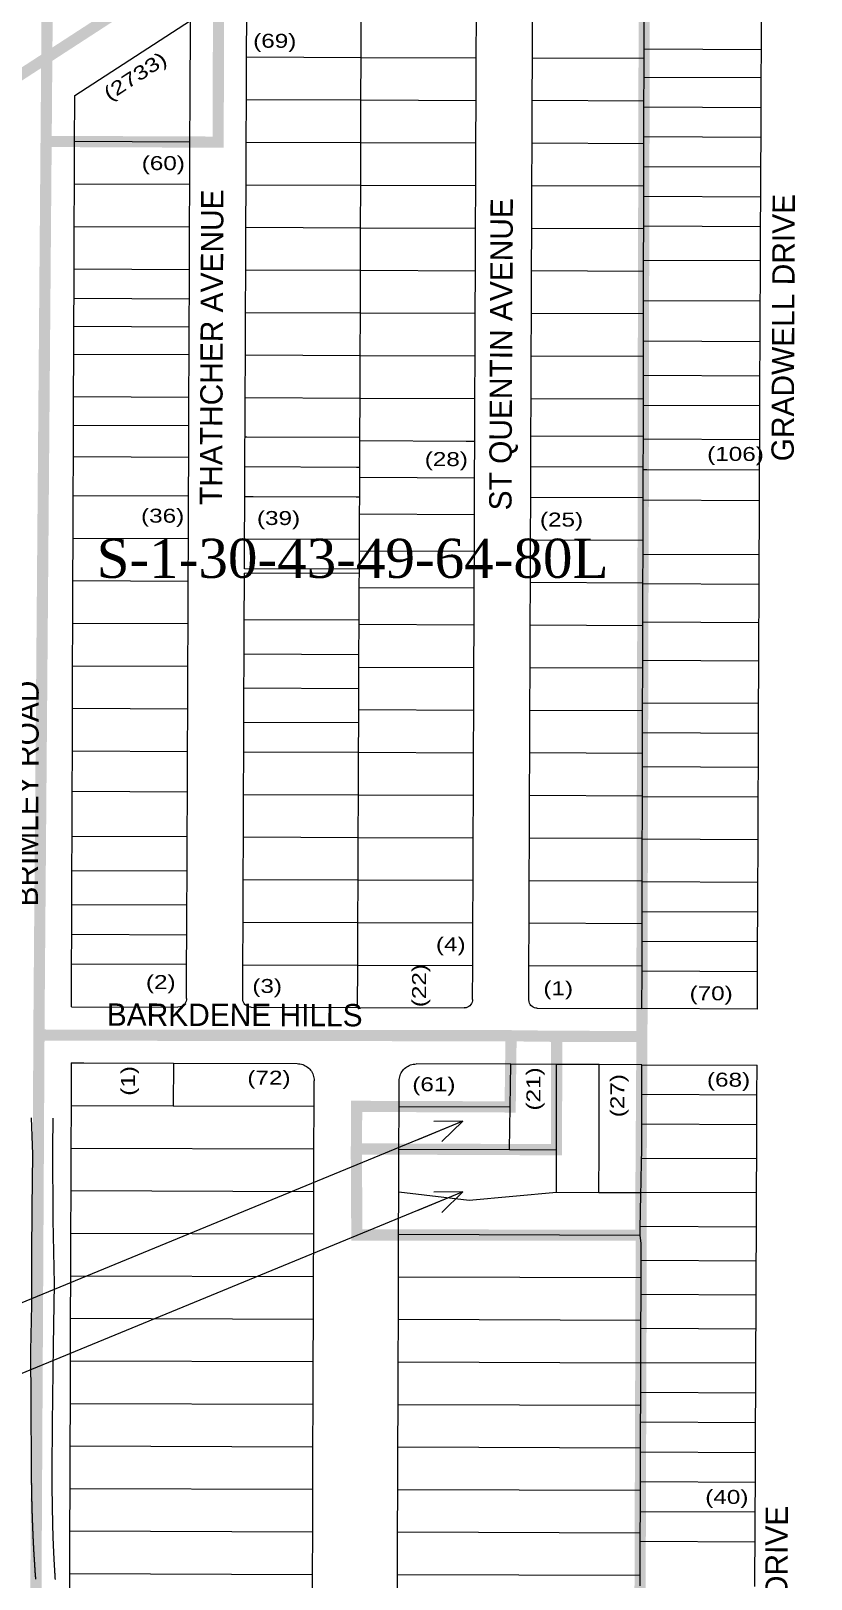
# Model space of a CAD drawing. Header units: millimetres. Extents: x 1745962 to 1749233, y 4525379 to 4529927.
# Drawn here: x 1746856 to 1747136, y 4526928 to 4527482 of the extents above; entities that cross this region are included whole.
import ezdxf
from ezdxf.enums import TextEntityAlignment as Align

# ---------------------------------------------------------------- set-up
doc = ezdxf.new("R2010")
doc.units = ezdxf.units.MM
doc.header["$LTSCALE"] = 10
doc.header["$MEASUREMENT"] = 0
for name, color, linetype in [('AROLL_ADDRESS', 44, 'Continuous'), ('AROLL_LOTS', 8, 'Continuous'), ('AROLL_ROADS', 7, 'Continuous'), ('ZONING_STANDARDS', 140, 'Continuous'), ('ZONING_ZONES', 140, 'Continuous')]:
    doc.layers.add(name, color=color, linetype=linetype)
doc.styles.add('DUTCH', font='dutcheb.ttf')
doc.styles.add('Univers Condensed', font='UNVR57W.TTF')
doc.styles.add('Univers Light Condensed', font='unvr47a.ttf')

# ---------------------------------------------------------------- blocks, each defined once
blk = doc.blocks.new('ARROW-1')
blk.add_line((0, 0), (1.75, 0))
blk.add_lwpolyline([(0.972, 0.389), (0, 0), (0.972, -0.389)])

msp = doc.modelspace()

# ---------------------------------------------------------------- linework, layer by layer
at = {"layer": 'AROLL_LOTS'}
for p, q in [((1746871.99, 4527459.39), (1746913.42, 4527486.27)), ((1746913.31, 4527457.98), (1746913.42, 4527486.27)), ((1746933.48, 4527473.18), (1746933.55, 4527488.41)), ((1746974.47, 4527473.04), (1746974.52, 4527488.28)), ((1747015.69, 4527472.9), (1747015.74, 4527488.15)), ((1747035.79, 4527472.9), (1747035.84, 4527488.14)), ((1747075.78, 4527475.91), (1747075.81, 4527485.97)), ((1747117.76, 4527475.74), (1747117.8, 4527485.79)), ((1747117.76, 4527475.74), (1747075.78, 4527475.91)), ((1747075.78, 4527472.74), (1747075.78, 4527475.91)), ((1747117.72, 4527465.69), (1747117.76, 4527475.74)), ((1746933.42, 4527457.93), (1746933.48, 4527473.18)), ((1746933.48, 4527473.18), (1746974.47, 4527473.04)), ((1746974.43, 4527457.79), (1746974.47, 4527473.04)), ((1746974.47, 4527473.04), (1747015.69, 4527472.9)), ((1747015.62, 4527457.65), (1747015.69, 4527472.9)), ((1747035.73, 4527457.66), (1747035.79, 4527472.9)), ((1747035.79, 4527472.9), (1747075.78, 4527472.74)), ((1747075.76, 4527465.86), (1747075.78, 4527472.74)), ((1747075.74, 4527457.51), (1747075.76, 4527465.86)), ((1747117.72, 4527465.69), (1747075.76, 4527465.86)), ((1747117.66, 4527455.02), (1747117.72, 4527465.69)), ((1746871.99, 4527458.14), (1746871.99, 4527459.39)), ((1746871.92, 4527442.9), (1746871.99, 4527458.14)), ((1746913.24, 4527442.73), (1746913.31, 4527457.98)), ((1746933.36, 4527442.69), (1746933.42, 4527457.93)), ((1746933.42, 4527457.93), (1746974.43, 4527457.79)), ((1746974.39, 4527442.55), (1746974.43, 4527457.79)), ((1746974.43, 4527457.79), (1747015.62, 4527457.65)), ((1747015.57, 4527442.4), (1747015.62, 4527457.65)), ((1747035.67, 4527442.41), (1747035.73, 4527457.66)), ((1747035.73, 4527457.66), (1747075.74, 4527457.51)), ((1747075.71, 4527444.54), (1747075.74, 4527455.2)), ((1747075.74, 4527455.2), (1747075.74, 4527457.51)), ((1747117.66, 4527455.02), (1747075.74, 4527455.2)), ((1747117.62, 4527444.37), (1747117.66, 4527455.02)), ((1746871.87, 4527427.66), (1746871.92, 4527442.9)), ((1746913.24, 4527442.73), (1746871.92, 4527442.9)), ((1746913.18, 4527427.49), (1746913.24, 4527442.73)), ((1746933.3, 4527427.46), (1746933.36, 4527442.69)), ((1746933.36, 4527442.69), (1746974.39, 4527442.55)), ((1746974.35, 4527427.31), (1746974.39, 4527442.55)), ((1746974.39, 4527442.55), (1747015.57, 4527442.4)), ((1747015.51, 4527427.17), (1747015.57, 4527442.4)), ((1747035.61, 4527427.17), (1747035.67, 4527442.41)), ((1747035.67, 4527442.41), (1747075.71, 4527442.26)), ((1747075.69, 4527433.88), (1747075.71, 4527442.26)), ((1747117.62, 4527444.37), (1747075.71, 4527444.54)), ((1747075.71, 4527442.26), (1747075.71, 4527444.54)), ((1747117.58, 4527433.7), (1747117.62, 4527444.37)), ((1747075.67, 4527427.02), (1747075.69, 4527433.88)), ((1747117.58, 4527433.7), (1747075.69, 4527433.88)), ((1747117.53, 4527423.04), (1747117.58, 4527433.7)), ((1746871.81, 4527412.42), (1746871.87, 4527427.66)), ((1746913.18, 4527427.49), (1746871.87, 4527427.66)), ((1746913.12, 4527412.26), (1746913.18, 4527427.49)), ((1746933.23, 4527412.22), (1746933.3, 4527427.46)), ((1746933.3, 4527427.46), (1746974.35, 4527427.31)), ((1746974.3, 4527412.07), (1746974.35, 4527427.31)), ((1746974.35, 4527427.31), (1747015.51, 4527427.17)), ((1747015.45, 4527411.92), (1747015.51, 4527427.17)), ((1747035.55, 4527411.94), (1747035.61, 4527427.17)), ((1747035.61, 4527427.17), (1747075.67, 4527427.02)), ((1747075.66, 4527423.22), (1747075.67, 4527427.02)), ((1747075.64, 4527412.56), (1747075.66, 4527423.22)), ((1747117.53, 4527423.04), (1747075.66, 4527423.22)), ((1747117.49, 4527412.38), (1747117.53, 4527423.04)), ((1746871.76, 4527397.18), (1746871.81, 4527412.42)), ((1746913.12, 4527412.26), (1746871.81, 4527412.42)), ((1746913.06, 4527397.02), (1746913.12, 4527412.26)), ((1746933.17, 4527396.97), (1746933.23, 4527412.22)), ((1746933.23, 4527412.22), (1746974.3, 4527412.07)), ((1746974.25, 4527396.82), (1746974.3, 4527412.07)), ((1746974.3, 4527412.07), (1747015.45, 4527411.92)), ((1747015.4, 4527396.67), (1747015.45, 4527411.92)), ((1747035.49, 4527396.69), (1747035.55, 4527411.94)), ((1747035.55, 4527411.94), (1747075.63, 4527411.78)), ((1747075.61, 4527401.9), (1747075.63, 4527411.78)), ((1747075.63, 4527411.78), (1747075.64, 4527412.56)), ((1747117.49, 4527412.38), (1747075.64, 4527412.56)), ((1747117.45, 4527401.72), (1747117.49, 4527412.38)), ((1747075.6, 4527396.54), (1747075.61, 4527400.38)), ((1747075.61, 4527400.38), (1747075.61, 4527401.9)), ((1747117.43, 4527400.2), (1747075.61, 4527400.38)), ((1747117.39, 4527391.06), (1747117.43, 4527400.2)), ((1747117.43, 4527400.2), (1747117.45, 4527401.72)), ((1746871.73, 4527386.83), (1746871.76, 4527397.18)), ((1746913.06, 4527397.02), (1746871.76, 4527397.18)), ((1746913.01, 4527386.66), (1746913.06, 4527397.02)), ((1746933.11, 4527381.74), (1746933.17, 4527396.97)), ((1746933.17, 4527396.97), (1746974.25, 4527396.82)), ((1746974.21, 4527381.58), (1746974.25, 4527396.82)), ((1746974.25, 4527396.82), (1747015.4, 4527396.67)), ((1747015.33, 4527381.42), (1747015.4, 4527396.67)), ((1747035.43, 4527381.45), (1747035.49, 4527396.69)), ((1747035.49, 4527396.69), (1747075.6, 4527396.54)), ((1747075.58, 4527391.23), (1747075.6, 4527396.54)), ((1746871.71, 4527381.94), (1746871.73, 4527386.83)), ((1746871.73, 4527386.83), (1746913.01, 4527386.66)), ((1746913, 4527381.78), (1746913.01, 4527386.66)), ((1747075.57, 4527385.91), (1747075.58, 4527391.23)), ((1747117.37, 4527385.73), (1747117.39, 4527391.06)), ((1746871.68, 4527376.77), (1746871.71, 4527381.94)), ((1746912.97, 4527376.6), (1746913, 4527381.78)), ((1746933.05, 4527366.5), (1746933.11, 4527381.74)), ((1746933.11, 4527381.74), (1746974.21, 4527381.58)), ((1746974.17, 4527366.34), (1746974.21, 4527381.58)), ((1746974.21, 4527381.58), (1747015.33, 4527381.42)), ((1747015.28, 4527366.17), (1747015.33, 4527381.42)), ((1747035.38, 4527366.21), (1747035.43, 4527381.45)), ((1747035.43, 4527381.45), (1747075.56, 4527381.3)), ((1747075.56, 4527381.3), (1747075.57, 4527385.91)), ((1747075.56, 4527380.57), (1747075.56, 4527381.3)), ((1747117.37, 4527385.73), (1747075.57, 4527385.91)), ((1747117.35, 4527380.4), (1747117.37, 4527385.73)), ((1746871.65, 4527366.71), (1746871.68, 4527376.77)), ((1746871.68, 4527376.77), (1746912.97, 4527376.6)), ((1746912.93, 4527366.54), (1746912.97, 4527376.6)), ((1747075.53, 4527371.44), (1747075.56, 4527380.57)), ((1747117.32, 4527371.26), (1747117.35, 4527380.4)), ((1747117.32, 4527371.26), (1747075.53, 4527371.44)), ((1747075.53, 4527369.92), (1747075.53, 4527371.44)), ((1747075.55, 4527366.05), (1747075.53, 4527369.92)), ((1747117.26, 4527359.08), (1747117.31, 4527369.74)), ((1747117.31, 4527369.74), (1747117.32, 4527371.26)), ((1746871.6, 4527351.47), (1746871.65, 4527366.71)), ((1746912.93, 4527366.54), (1746871.65, 4527366.71)), ((1746912.87, 4527351.3), (1746912.93, 4527366.54)), ((1746932.99, 4527351.26), (1746933.05, 4527366.5)), ((1746933.05, 4527366.5), (1746974.17, 4527366.34)), ((1746974.12, 4527351.1), (1746974.17, 4527366.34)), ((1746974.17, 4527366.34), (1747015.28, 4527366.17)), ((1747015.23, 4527350.93), (1747015.28, 4527366.17)), ((1747035.31, 4527350.97), (1747035.38, 4527366.21)), ((1747035.38, 4527366.21), (1747075.55, 4527366.05)), ((1747075.59, 4527359.24), (1747075.55, 4527366.05)), ((1747075.57, 4527350.81), (1747075.59, 4527359.24)), ((1747075.59, 4527359.24), (1747117.26, 4527359.08)), ((1747117.21, 4527348.4), (1747117.26, 4527359.08)), ((1746871.56, 4527341.41), (1746871.6, 4527351.47)), ((1746912.87, 4527351.3), (1746871.6, 4527351.47)), ((1746912.83, 4527341.24), (1746912.87, 4527351.3)), ((1746932.94, 4527339.07), (1746932.99, 4527351.26)), ((1746932.99, 4527351.26), (1746974.12, 4527351.1)), ((1746974.08, 4527337.07), (1746974.12, 4527351.1)), ((1746974.12, 4527351.1), (1747015.23, 4527350.93)), ((1747015.18, 4527338.73), (1747015.23, 4527350.93)), ((1747035.26, 4527337.56), (1747035.31, 4527350.97)), ((1747035.31, 4527350.97), (1747075.57, 4527350.81)), ((1747075.53, 4527337.4), (1747075.56, 4527348.57)), ((1747075.56, 4527348.57), (1747075.57, 4527350.81)), ((1747075.56, 4527348.57), (1747117.21, 4527348.4)), ((1747117.16, 4527336.17), (1747117.21, 4527348.4)), ((1746871.53, 4527336.23), (1746871.56, 4527341.41)), ((1746871.56, 4527341.41), (1746912.83, 4527341.24)), ((1746912.81, 4527336.06), (1746912.83, 4527341.24)), ((1746932.92, 4527336.02), (1746932.93, 4527337.24)), ((1746932.93, 4527337.24), (1746932.94, 4527339.07)), ((1746932.93, 4527337.24), (1746933.54, 4527337.24)), ((1746933.54, 4527337.24), (1746974.08, 4527337.07)), ((1746974.07, 4527335.84), (1746974.08, 4527337.07)), ((1747015.16, 4527335.68), (1747015.18, 4527338.73)), ((1747035.25, 4527335.73), (1747035.26, 4527337.56)), ((1747035.26, 4527337.56), (1747075.53, 4527337.4)), ((1747075.52, 4527335.57), (1747075.53, 4527336.33)), ((1747075.53, 4527336.33), (1747075.53, 4527337.4)), ((1747117.16, 4527336.17), (1747075.53, 4527336.33)), ((1746871.52, 4527330.14), (1746871.53, 4527336.23)), ((1746912.78, 4527329.97), (1746912.81, 4527336.06)), ((1746932.89, 4527326.57), (1746932.92, 4527336.02)), ((1746974.03, 4527326.4), (1746974.07, 4527335.84)), ((1746974.07, 4527335.84), (1747012.12, 4527335.7)), ((1747012.12, 4527335.7), (1747015.16, 4527335.68)), ((1747015.11, 4527322.47), (1747015.16, 4527335.68)), ((1747035.22, 4527326.59), (1747035.25, 4527335.73)), ((1747075.5, 4527326.42), (1747075.52, 4527335.57)), ((1747117.13, 4527325.35), (1747117.16, 4527335.41)), ((1747117.16, 4527335.41), (1747117.16, 4527336.17)), ((1746871.47, 4527316.11), (1746871.52, 4527330.14)), ((1746871.52, 4527330.14), (1746912.78, 4527329.97)), ((1746912.72, 4527315.95), (1746912.78, 4527329.97)), ((1746932.84, 4527315.9), (1746932.89, 4527326.57)), ((1746932.89, 4527326.57), (1746972.82, 4527326.4)), ((1746972.82, 4527326.4), (1746974.03, 4527326.4)), ((1746974.02, 4527322.65), (1746974.03, 4527326.4)), ((1747035.18, 4527315.6), (1747035.22, 4527326.59)), ((1747035.22, 4527326.59), (1747075.5, 4527326.42)), ((1747075.48, 4527315.46), (1747075.5, 4527325.51)), ((1747075.5, 4527325.51), (1747075.5, 4527326.42)), ((1747075.5, 4527325.51), (1747076.12, 4527325.51)), ((1747076.12, 4527325.51), (1747076.73, 4527325.51)), ((1747076.73, 4527325.51), (1747117.13, 4527325.35)), ((1747117.08, 4527315.29), (1747117.13, 4527325.35)), ((1746974, 4527315.73), (1746974.02, 4527322.65)), ((1747015.11, 4527322.47), (1746974.02, 4527322.65)), ((1747015.09, 4527315.57), (1747015.11, 4527322.47)), ((1746871.41, 4527300.87), (1746871.47, 4527316.11)), ((1746912.72, 4527315.95), (1746871.47, 4527316.11)), ((1746912.66, 4527300.71), (1746912.72, 4527315.95)), ((1746932.83, 4527312.85), (1746932.84, 4527315.9)), ((1746932.84, 4527315.9), (1746935.89, 4527315.89)), ((1746935.89, 4527315.89), (1746972.77, 4527315.74)), ((1746972.77, 4527315.74), (1746974, 4527315.73)), ((1746973.96, 4527309.47), (1746974, 4527315.73)), ((1747015.08, 4527312.52), (1747015.09, 4527315.57)), ((1747035.12, 4527300.37), (1747035.18, 4527315.6)), ((1747035.18, 4527315.6), (1747075.48, 4527315.46)), ((1747075.46, 4527305.88), (1747075.48, 4527314.61)), ((1747075.48, 4527314.61), (1747075.48, 4527315.46)), ((1747075.48, 4527314.61), (1747117.07, 4527314.46)), ((1747117.04, 4527305.72), (1747117.07, 4527314.46)), ((1747117.07, 4527314.46), (1747117.08, 4527315.29)), ((1746932.78, 4527300.63), (1746932.83, 4527312.85)), ((1746973.92, 4527300.48), (1746973.96, 4527309.47)), ((1747015.06, 4527309.32), (1746973.96, 4527309.47)), ((1747015.03, 4527300.32), (1747015.06, 4527309.32)), ((1747015.06, 4527309.32), (1747015.08, 4527312.52)), ((1747075.45, 4527300.21), (1747075.46, 4527305.88)), ((1747116.99, 4527295.05), (1747117.04, 4527305.72)), ((1746871.35, 4527285.64), (1746871.41, 4527300.87)), ((1746912.66, 4527300.71), (1746871.41, 4527300.87)), ((1746912.6, 4527285.47), (1746912.66, 4527300.71)), ((1746932.74, 4527289.97), (1746932.78, 4527300.63)), ((1746973.92, 4527300.48), (1746932.78, 4527300.63)), ((1746973.89, 4527296.32), (1746973.92, 4527300.48)), ((1747015.02, 4527296.16), (1747015.03, 4527300.32)), ((1747035.06, 4527285.13), (1747035.12, 4527300.37)), ((1747035.12, 4527300.37), (1747075.45, 4527300.21)), ((1747075.43, 4527295.21), (1747075.45, 4527300.21)), ((1746973.86, 4527289.82), (1746973.89, 4527296.32)), ((1747015.02, 4527296.16), (1746973.89, 4527296.32)), ((1747014.97, 4527285.08), (1747015.02, 4527296.16)), ((1747075.35, 4527284.97), (1747075.43, 4527295.21)), ((1747075.43, 4527295.21), (1747116.99, 4527295.05)), ((1747116.95, 4527284.38), (1747116.99, 4527295.05)), ((1746932.72, 4527285.4), (1746932.74, 4527288.44)), ((1746973.86, 4527289.82), (1746932.74, 4527289.97)), ((1746973.86, 4527288.29), (1746932.74, 4527288.44)), ((1746973.84, 4527285.24), (1746973.86, 4527288.29)), ((1746973.86, 4527288.29), (1746973.86, 4527289.82)), ((1746871.3, 4527270.4), (1746871.35, 4527285.64)), ((1746912.6, 4527285.47), (1746871.35, 4527285.64)), ((1746912.54, 4527270.23), (1746912.6, 4527285.47)), ((1746932.66, 4527271.68), (1746932.72, 4527285.4)), ((1746973.78, 4527271.53), (1746973.83, 4527283.16)), ((1746973.83, 4527283.16), (1746973.84, 4527285.24)), ((1747014.96, 4527283), (1746973.83, 4527283.16)), ((1747014.92, 4527269.84), (1747014.96, 4527283)), ((1747014.96, 4527283), (1747014.97, 4527285.08)), ((1747035, 4527269.88), (1747035.06, 4527285.13)), ((1747035.06, 4527285.13), (1747075.35, 4527284.97)), ((1747075.33, 4527273.89), (1747075.35, 4527284.56)), ((1747075.35, 4527284.56), (1747075.35, 4527284.97)), ((1747116.95, 4527284.38), (1747075.35, 4527284.56)), ((1747116.91, 4527273.72), (1747116.95, 4527284.38)), ((1746871.24, 4527255.16), (1746871.3, 4527270.4)), ((1746912.54, 4527270.23), (1746871.3, 4527270.4)), ((1746912.48, 4527254.99), (1746912.54, 4527270.23)), ((1746932.61, 4527259.51), (1746932.66, 4527270.16)), ((1746973.78, 4527271.53), (1746932.66, 4527271.68)), ((1746932.66, 4527270.16), (1746932.66, 4527271.68)), ((1746973.73, 4527259.34), (1746973.76, 4527270)), ((1746973.76, 4527270), (1746973.78, 4527271.53)), ((1747014.92, 4527269.84), (1746973.76, 4527270)), ((1747014.86, 4527254.62), (1747014.92, 4527269.84)), ((1747034.94, 4527254.64), (1747035, 4527269.88)), ((1747035, 4527269.88), (1747075.31, 4527269.73)), ((1747075.31, 4527270.85), (1747075.33, 4527273.89)), ((1747116.89, 4527270.67), (1747075.31, 4527270.85)), ((1747075.31, 4527269.73), (1747075.31, 4527270.85)), ((1747116.86, 4527263.06), (1747116.89, 4527270.67)), ((1747116.89, 4527270.67), (1747116.91, 4527273.72)), ((1747075.3, 4527263.23), (1747075.31, 4527269.73)), ((1746932.6, 4527254.95), (1746932.61, 4527259.51)), ((1746932.61, 4527259.51), (1746973.73, 4527259.34)), ((1746973.71, 4527254.78), (1746973.73, 4527259.34)), ((1747075.28, 4527257.13), (1747075.3, 4527263.23)), ((1747116.83, 4527256.96), (1747116.86, 4527263.06)), ((1746871.19, 4527239.92), (1746871.24, 4527255.16)), ((1746912.48, 4527254.99), (1746871.24, 4527255.16)), ((1746912.42, 4527239.76), (1746912.48, 4527254.99)), ((1746932.56, 4527247.32), (1746932.6, 4527254.95)), ((1746973.68, 4527247.16), (1746973.71, 4527254.78)), ((1746973.71, 4527254.78), (1747014.86, 4527254.62)), ((1747014.8, 4527239.39), (1747014.86, 4527254.62)), ((1747034.88, 4527239.41), (1747034.94, 4527254.64)), ((1747034.94, 4527254.64), (1747075.28, 4527254.48)), ((1747075.27, 4527252.57), (1747075.28, 4527254.48)), ((1747116.83, 4527256.96), (1747075.28, 4527257.13)), ((1747075.28, 4527254.48), (1747075.28, 4527257.13)), ((1747116.82, 4527252.39), (1747116.83, 4527256.96)), ((1747075.25, 4527241.89), (1747075.27, 4527252.57)), ((1747116.77, 4527241.73), (1747116.82, 4527252.39)), ((1746932.53, 4527239.7), (1746932.56, 4527247.32)), ((1746932.56, 4527247.32), (1746973.68, 4527247.16)), ((1746973.66, 4527239.55), (1746973.68, 4527247.16)), ((1746871.14, 4527224.68), (1746871.19, 4527239.92)), ((1746912.42, 4527239.76), (1746871.19, 4527239.92)), ((1746912.35, 4527224.51), (1746912.42, 4527239.76)), ((1746932.52, 4527235.13), (1746932.53, 4527239.7)), ((1746973.63, 4527234.98), (1746973.66, 4527239.55)), ((1746973.66, 4527239.55), (1747014.8, 4527239.39)), ((1747014.74, 4527224.15), (1747014.8, 4527239.39)), ((1747034.82, 4527224.16), (1747034.88, 4527239.41)), ((1747034.88, 4527239.41), (1747075.25, 4527239.25)), ((1747075.22, 4527231.23), (1747075.25, 4527239.25)), ((1747116.77, 4527241.73), (1747075.25, 4527241.89)), ((1747075.25, 4527239.25), (1747075.25, 4527241.89)), ((1747116.73, 4527231.06), (1747116.77, 4527241.73)), ((1746932.47, 4527224.46), (1746932.52, 4527235.13)), ((1746932.52, 4527235.13), (1746973.63, 4527234.98)), ((1746973.6, 4527224.31), (1746973.63, 4527234.98)), ((1747075.21, 4527224), (1747075.22, 4527231.23)), ((1747116.73, 4527231.06), (1747075.22, 4527231.23)), ((1747116.68, 4527220.39), (1747116.73, 4527231.06)), ((1746871.08, 4527210.36), (1746871.14, 4527224.68)), ((1746912.35, 4527224.51), (1746871.14, 4527224.68)), ((1746912.29, 4527210.19), (1746912.35, 4527224.51)), ((1746932.41, 4527209.22), (1746932.47, 4527224.46)), ((1746932.47, 4527224.46), (1746973.6, 4527224.31)), ((1746973.54, 4527209.07), (1746973.6, 4527224.31)), ((1746973.6, 4527224.31), (1747014.74, 4527224.15)), ((1747014.68, 4527208.92), (1747014.74, 4527224.15)), ((1747034.76, 4527208.92), (1747034.82, 4527224.16)), ((1747034.82, 4527224.16), (1747075.21, 4527224)), ((1747075.19, 4527219.04), (1747075.2, 4527220.57)), ((1747075.2, 4527220.57), (1747075.21, 4527224)), ((1747116.67, 4527218.87), (1747116.68, 4527220.39)), ((1747075.17, 4527209.9), (1747075.19, 4527219.04)), ((1747116.67, 4527218.87), (1747075.19, 4527219.04)), ((1747116.64, 4527209.73), (1747116.67, 4527218.87)), ((1746871.02, 4527194.2), (1746871.08, 4527209.44)), ((1746871.08, 4527210.36), (1746912.29, 4527210.19)), ((1746871.08, 4527209.44), (1746871.08, 4527210.36)), ((1746912.23, 4527194.04), (1746912.29, 4527209.27)), ((1746912.29, 4527209.27), (1746912.29, 4527210.19)), ((1746932.35, 4527193.99), (1746932.41, 4527209.22)), ((1746932.41, 4527209.22), (1746973.54, 4527209.07)), ((1746973.47, 4527193.83), (1746973.54, 4527209.07)), ((1746973.54, 4527209.07), (1747014.68, 4527208.92)), ((1747014.62, 4527193.7), (1747014.68, 4527208.92)), ((1747034.7, 4527193.68), (1747034.76, 4527208.92)), ((1747034.76, 4527208.92), (1747075.17, 4527208.76)), ((1747075.17, 4527208.76), (1747075.17, 4527209.9)), ((1747116.62, 4527208.2), (1747116.64, 4527209.73)), ((1747075.15, 4527199.24), (1747075.17, 4527208.38)), ((1747075.17, 4527208.38), (1747075.17, 4527208.76)), ((1747116.62, 4527208.2), (1747075.17, 4527208.38)), ((1747116.59, 4527199.06), (1747116.62, 4527208.2)), ((1747075.14, 4527193.52), (1747075.15, 4527199.24)), ((1747116.56, 4527192.96), (1747116.59, 4527199.06)), ((1746870.98, 4527182.02), (1746871.02, 4527194.2)), ((1746912.23, 4527194.04), (1746871.02, 4527194.2)), ((1746912.18, 4527181.84), (1746912.23, 4527194.04)), ((1746932.28, 4527178.74), (1746932.35, 4527193.99)), ((1746932.35, 4527193.99), (1746973.47, 4527193.83)), ((1746973.43, 4527178.6), (1746973.47, 4527193.83)), ((1746973.47, 4527193.83), (1747014.62, 4527193.7)), ((1747014.57, 4527178.46), (1747014.62, 4527193.7)), ((1747034.64, 4527178.43), (1747034.7, 4527193.68)), ((1747034.7, 4527193.68), (1747075.14, 4527193.52)), ((1747075.14, 4527193.14), (1747075.14, 4527193.52)), ((1747116.56, 4527192.96), (1747075.14, 4527193.14)), ((1747075.14, 4527188.57), (1747075.14, 4527193.14)), ((1747116.55, 4527188.39), (1747116.56, 4527192.96)), ((1747075.11, 4527178.28), (1747075.14, 4527188.57)), ((1747116.5, 4527177.73), (1747116.55, 4527188.39)), ((1746870.96, 4527178.96), (1746870.98, 4527182.02)), ((1746870.98, 4527182.02), (1746912.18, 4527181.84)), ((1746912.17, 4527178.8), (1746912.18, 4527181.84)), ((1746870.93, 4527169.82), (1746870.96, 4527178.96)), ((1746912.13, 4527169.66), (1746912.17, 4527178.8)), ((1746932.22, 4527163.5), (1746932.28, 4527178.74)), ((1746932.28, 4527178.74), (1746973.43, 4527178.6)), ((1746973.36, 4527163.37), (1746973.43, 4527178.6)), ((1746973.43, 4527178.6), (1747014.57, 4527178.46)), ((1747014.51, 4527163.23), (1747014.57, 4527178.46)), ((1747034.59, 4527163.19), (1747034.64, 4527178.43)), ((1747034.64, 4527178.43), (1747075.11, 4527178.28)), ((1747075.09, 4527167.24), (1747075.11, 4527177.91)), ((1747075.11, 4527177.91), (1747075.11, 4527178.28)), ((1747116.5, 4527177.73), (1747075.11, 4527177.91)), ((1747116.46, 4527167.07), (1747116.5, 4527177.73)), ((1746870.91, 4527163.72), (1746870.93, 4527169.82)), ((1746870.93, 4527169.82), (1746912.13, 4527169.66)), ((1746912.11, 4527163.56), (1746912.13, 4527169.66)), ((1747075.07, 4527163.03), (1747075.09, 4527167.24)), ((1747116.46, 4527167.07), (1747075.09, 4527167.24)), ((1747116.41, 4527156.4), (1747116.46, 4527167.07)), ((1746870.86, 4527148.48), (1746870.9, 4527159.15)), ((1746870.9, 4527159.15), (1746870.91, 4527163.72)), ((1746870.9, 4527159.15), (1746912.08, 4527158.99)), ((1746912.08, 4527158.99), (1746912.11, 4527163.56)), ((1746932.16, 4527148.27), (1746932.22, 4527163.5)), ((1746932.22, 4527163.5), (1746973.36, 4527163.37)), ((1746973.3, 4527148.13), (1746973.36, 4527163.37)), ((1746973.36, 4527163.37), (1747014.51, 4527163.23)), ((1747014.46, 4527148), (1747014.51, 4527163.23)), ((1747034.52, 4527147.95), (1747034.59, 4527163.19)), ((1747034.59, 4527163.19), (1747075.07, 4527163.03)), ((1747075.05, 4527156.58), (1747075.07, 4527163.03)), ((1746912.04, 4527148.32), (1746912.08, 4527158.99)), ((1747075.04, 4527147.8), (1747075.05, 4527156.58)), ((1747116.41, 4527156.4), (1747075.05, 4527156.58)), ((1747116.37, 4527145.74), (1747116.41, 4527156.4)), ((1746870.8, 4527133.22), (1746870.86, 4527148.48)), ((1746912.04, 4527148.32), (1746870.86, 4527148.48)), ((1746911.99, 4527136.13), (1746912.04, 4527148.32)), ((1746932.11, 4527136.07), (1746932.16, 4527148.27)), ((1746932.16, 4527148.27), (1746973.3, 4527148.13)), ((1746973.25, 4527132.9), (1746973.3, 4527148.13)), ((1746973.3, 4527148.13), (1747014.46, 4527148)), ((1747014.41, 4527135.82), (1747014.46, 4527148)), ((1747034.48, 4527135.76), (1747034.52, 4527147.95)), ((1747034.52, 4527147.95), (1747075.04, 4527147.8)), ((1747075.01, 4527132.58), (1747075.03, 4527145.91)), ((1747075.03, 4527145.91), (1747075.04, 4527147.8)), ((1747116.37, 4527145.74), (1747075.03, 4527145.91)), ((1747116.31, 4527132.37), (1747116.37, 4527145.74)), ((1746870.8, 4527133.22), (1746908.94, 4527133.09)), ((1746935.15, 4527133.01), (1746973.25, 4527132.9)), ((1746973.25, 4527132.9), (1747011.35, 4527132.78)), ((1747037.51, 4527132.69), (1747075.01, 4527132.58)), ((1747116.31, 4527132.37), (1747075.01, 4527132.58)), ((1746870.73, 4527113.1), (1746870.67, 4527097.86)), ((1746870.73, 4527113.1), (1746875.29, 4527113.09)), ((1746875.29, 4527113.09), (1746907.3, 4527112.98)), ((1746907.3, 4527112.98), (1746907.25, 4527097.74)), ((1746907.3, 4527112.98), (1746951.63, 4527112.85)), ((1747028.03, 4527112.61), (1746994.22, 4527112.72)), ((1747027.84, 4527097.35), (1747028.03, 4527112.61)), ((1747044.48, 4527112.56), (1747028.03, 4527112.61)), ((1747044.44, 4527097.3), (1747044.48, 4527112.56)), ((1747059.71, 4527112.51), (1747044.48, 4527112.56)), ((1747059.68, 4527097.25), (1747059.71, 4527112.51)), ((1747074.95, 4527112.47), (1747059.71, 4527112.51)), ((1747074.95, 4527112.47), (1747116.22, 4527112.25)), ((1747074.95, 4527101.81), (1747074.95, 4527112.47)), ((1747116.18, 4527101.59), (1747116.22, 4527112.25)), ((1746957.67, 4527097.59), (1746957.71, 4527106.73)), ((1746988.08, 4527097.5), (1746988.12, 4527106.64)), ((1747116.18, 4527101.59), (1747074.95, 4527101.81)), ((1747074.95, 4527097.19), (1747074.95, 4527101.81)), ((1747116.13, 4527090.92), (1747116.18, 4527101.59)), ((1746870.67, 4527097.86), (1746870.62, 4527082.62)), ((1746870.67, 4527097.86), (1746870.98, 4527097.86)), ((1746870.98, 4527097.86), (1746907.25, 4527097.74)), ((1746907.25, 4527097.74), (1746957.67, 4527097.59)), ((1746957.61, 4527082.36), (1746957.67, 4527097.59)), ((1746988.03, 4527082.26), (1746988.08, 4527097.5)), ((1746988.08, 4527097.5), (1747027.84, 4527097.35)), ((1747027.65, 4527082.1), (1747027.84, 4527097.35)), ((1747044.41, 4527082.03), (1747044.44, 4527097.3)), ((1747059.65, 4527081.97), (1747059.68, 4527097.25)), ((1747074.95, 4527091.14), (1747074.95, 4527097.19)), ((1747116.13, 4527090.92), (1747074.95, 4527091.14)), ((1747074.95, 4527081.91), (1747074.95, 4527091.14)), ((1747116.09, 4527080.26), (1747116.13, 4527090.92)), ((1746870.62, 4527082.62), (1746870.56, 4527067.4)), ((1746870.62, 4527082.62), (1746957.61, 4527082.36)), ((1746957.56, 4527067.12), (1746957.61, 4527082.36)), ((1746987.97, 4527067.02), (1746988.03, 4527082.26)), ((1746988.03, 4527082.26), (1747027.65, 4527082.1)), ((1747027.65, 4527082.1), (1747044.41, 4527082.03)), ((1747044.37, 4527066.8), (1747044.41, 4527082.03)), ((1747059.61, 4527066.74), (1747059.65, 4527081.97)), ((1747074.92, 4527080.47), (1747074.95, 4527081.91)), ((1747074.72, 4527069.81), (1747074.89, 4527078.95)), ((1747074.89, 4527078.95), (1747074.92, 4527080.47)), ((1747116.08, 4527078.73), (1747074.89, 4527078.95)), ((1747116.04, 4527069.59), (1747116.08, 4527078.73)), ((1747116.08, 4527078.73), (1747116.09, 4527080.26)), ((1746870.56, 4527067.4), (1746870.51, 4527052.17)), ((1746870.56, 4527067.4), (1746957.56, 4527067.12)), ((1746957.51, 4527051.89), (1746957.56, 4527067.12)), ((1746987.92, 4527051.79), (1746987.97, 4527067.02)), ((1746987.97, 4527067.02), (1747013.12, 4527063.95)), ((1747013.12, 4527063.95), (1747044.37, 4527066.8)), ((1747044.37, 4527066.8), (1747059.61, 4527066.74)), ((1747059.61, 4527066.74), (1747074.65, 4527066.77)), ((1747074.51, 4527059.15), (1747074.65, 4527066.77)), ((1747074.65, 4527066.77), (1747074.72, 4527069.81)), ((1747116.03, 4527066.55), (1747074.65, 4527066.77)), ((1747116, 4527058.92), (1747116.03, 4527066.55)), ((1747116.03, 4527066.55), (1747116.04, 4527069.59)), ((1747074.36, 4527051.43), (1747074.42, 4527054.58)), ((1747074.42, 4527054.58), (1747074.51, 4527059.15)), ((1747115.98, 4527054.35), (1747074.42, 4527054.58)), ((1747115.95, 4527048.26), (1747115.98, 4527054.35)), ((1747115.98, 4527054.35), (1747116, 4527058.92)), ((1746870.51, 4527052.17), (1746870.45, 4527036.94)), ((1746870.51, 4527052.17), (1746957.51, 4527051.89)), ((1746957.45, 4527036.66), (1746957.51, 4527051.89)), ((1746987.87, 4527036.56), (1746987.92, 4527051.79)), ((1746987.92, 4527051.79), (1747074.36, 4527051.43)), ((1747074.74, 4527048.48), (1747074.36, 4527051.43)), ((1747074.72, 4527042.38), (1747074.74, 4527048.48)), ((1747115.93, 4527042.16), (1747115.95, 4527048.26)), ((1747074.7, 4527036.26), (1747074.71, 4527037.81)), ((1747074.71, 4527037.81), (1747074.72, 4527042.38)), ((1747115.93, 4527042.16), (1747074.72, 4527042.38)), ((1747115.88, 4527029.97), (1747115.91, 4527037.59)), ((1747115.91, 4527037.59), (1747115.93, 4527042.16)), ((1746870.45, 4527036.94), (1746870.4, 4527021.71)), ((1746870.45, 4527036.94), (1746957.45, 4527036.66)), ((1746957.4, 4527021.43), (1746957.45, 4527036.66)), ((1746987.81, 4527021.33), (1746987.87, 4527036.56)), ((1746987.87, 4527036.56), (1747074.7, 4527036.26)), ((1747074.69, 4527030.19), (1747074.7, 4527036.26)), ((1747074.65, 4527021.04), (1747074.67, 4527027.14)), ((1747074.67, 4527027.14), (1747074.69, 4527030.19)), ((1747115.88, 4527029.97), (1747074.69, 4527030.19)), ((1747115.83, 4527017.77), (1747115.86, 4527026.92)), ((1747115.86, 4527026.92), (1747115.88, 4527029.97)), ((1746870.4, 4527021.71), (1746870.34, 4527006.47)), ((1746870.4, 4527021.71), (1746957.4, 4527021.43)), ((1746957.36, 4527006.19), (1746957.4, 4527021.43)), ((1746987.76, 4527006.11), (1746987.81, 4527021.33)), ((1746987.81, 4527021.33), (1747074.65, 4527021.04)), ((1747074.64, 4527018), (1747074.65, 4527021.04)), ((1747074.6, 4527005.81), (1747074.64, 4527016.48)), ((1747115.83, 4527017.77), (1747074.64, 4527018)), ((1747074.64, 4527016.48), (1747074.64, 4527018)), ((1747115.77, 4527005.58), (1747115.81, 4527016.25)), ((1747115.81, 4527016.25), (1747115.83, 4527017.77)), ((1746870.34, 4527006.47), (1746870.29, 4526991.24)), ((1746870.34, 4527006.47), (1746957.36, 4527006.19)), ((1746957.29, 4526990.96), (1746957.36, 4527006.19)), ((1746987.71, 4526990.88), (1746987.76, 4527006.11)), ((1746987.76, 4527006.11), (1747074.6, 4527005.81)), ((1747074.57, 4526995.14), (1747074.6, 4527005.81)), ((1747115.77, 4527005.58), (1747074.6, 4527005.81)), ((1747115.73, 4526994.91), (1747115.77, 4527005.58)), ((1747074.55, 4526990.59), (1747074.57, 4526995.14)), ((1747115.73, 4526994.91), (1747074.57, 4526995.14)), ((1747115.69, 4526984.24), (1747115.73, 4526994.91)), ((1746870.29, 4526991.24), (1746870.23, 4526976.01)), ((1746870.29, 4526991.24), (1746957.29, 4526990.96)), ((1746957.25, 4526975.73), (1746957.29, 4526990.96)), ((1746987.66, 4526975.67), (1746987.71, 4526990.88)), ((1746987.71, 4526990.88), (1747074.55, 4526990.59)), ((1747074.53, 4526984.47), (1747074.55, 4526990.59)), ((1747074.5, 4526975.36), (1747074.53, 4526984.47)), ((1747115.69, 4526984.24), (1747074.53, 4526984.47)), ((1747115.64, 4526973.58), (1747115.69, 4526984.24)), ((1746870.23, 4526976.01), (1746870.18, 4526960.78)), ((1746870.23, 4526976.01), (1746957.25, 4526975.73)), ((1746957.19, 4526960.49), (1746957.25, 4526975.73)), ((1746987.61, 4526960.44), (1746987.66, 4526975.67)), ((1746987.66, 4526975.67), (1747074.5, 4526975.36)), ((1747074.46, 4526963.13), (1747074.5, 4526973.8)), ((1747074.5, 4526973.8), (1747074.5, 4526975.36)), ((1747115.64, 4526973.58), (1747074.5, 4526973.8)), ((1747115.6, 4526962.91), (1747115.64, 4526973.58)), ((1746870.18, 4526960.78), (1746870.12, 4526945.56)), ((1746870.18, 4526960.78), (1746957.19, 4526960.49)), ((1746957.15, 4526945.26), (1746957.19, 4526960.49)), ((1746987.55, 4526945.22), (1746987.61, 4526960.44)), ((1746987.61, 4526960.44), (1747074.46, 4526960.14)), ((1747074.43, 4526952.46), (1747074.46, 4526960.14)), ((1747115.6, 4526962.91), (1747074.46, 4526963.13)), ((1747074.46, 4526960.14), (1747074.46, 4526963.13)), ((1747115.55, 4526952.25), (1747115.6, 4526962.91)), ((1747074.4, 4526944.91), (1747074.43, 4526952.46)), ((1747115.55, 4526952.25), (1747074.43, 4526952.46)), ((1747115.51, 4526941.58), (1747115.55, 4526952.25)), ((1746870.12, 4526945.56), (1746870.06, 4526930.32)), ((1746870.12, 4526945.56), (1746957.15, 4526945.26)), ((1746957.09, 4526930.03), (1746957.15, 4526945.26)), ((1746987.5, 4526929.99), (1746987.55, 4526945.22)), ((1746987.55, 4526945.22), (1747074.4, 4526944.91)), ((1747074.38, 4526941.79), (1747074.4, 4526944.91)), ((1747074.36, 4526931.13), (1747074.38, 4526941.79)), ((1747115.51, 4526941.58), (1747074.38, 4526941.79)), ((1747115.46, 4526930.91), (1747115.51, 4526941.58)), ((1746870.06, 4526930.32), (1746870.01, 4526915.09)), ((1746870.06, 4526930.32), (1746957.09, 4526930.03)), ((1746957.04, 4526914.79), (1746957.09, 4526930.03)), ((1746987.44, 4526914.76), (1746987.5, 4526929.99)), ((1746987.5, 4526929.99), (1747074.35, 4526929.69)), ((1747074.34, 4526925.94), (1747074.35, 4526929.69)), ((1747074.35, 4526929.69), (1747074.36, 4526931.13)), ((1747115.43, 4526925.73), (1747115.46, 4526930.91))]:
    msp.add_line(p, q, dxfattribs=at)
for points in [[(1746911.99, 4527136.13), (1746911.95, 4527135.63), (1746911.83, 4527135.15), (1746911.62, 4527134.7), (1746911.35, 4527134.27), (1746911.01, 4527133.9), (1746910.62, 4527133.59), (1746910.18, 4527133.35), (1746909.71, 4527133.19), (1746908.94, 4527133.09)], [(1746935.15, 4527133.01), (1746934.65, 4527133.05), (1746934.17, 4527133.18), (1746933.71, 4527133.38), (1746933.29, 4527133.65), (1746932.92, 4527133.99), (1746932.61, 4527134.38), (1746932.37, 4527134.82), (1746932.21, 4527135.29), (1746932.11, 4527136.07)], [(1747014.41, 4527135.82), (1747014.36, 4527135.32), (1747014.24, 4527134.83), (1747014.04, 4527134.38), (1747013.77, 4527133.96), (1747013.43, 4527133.59), (1747013.04, 4527133.28), (1747012.6, 4527133.04), (1747012.13, 4527132.88), (1747011.35, 4527132.78)], [(1747037.51, 4527132.69), (1747037.02, 4527132.74), (1747036.53, 4527132.86), (1747036.08, 4527133.07), (1747035.66, 4527133.33), (1747035.29, 4527133.68), (1747034.98, 4527134.07), (1747034.74, 4527134.51), (1747034.58, 4527134.98), (1747034.48, 4527135.76)], [(1746951.63, 4527112.85), (1746952.12, 4527112.82), (1746952.61, 4527112.76), (1746953.11, 4527112.66), (1746953.58, 4527112.51), (1746954.05, 4527112.34), (1746954.5, 4527112.12), (1746954.93, 4527111.86), (1746955.34, 4527111.57), (1746955.72, 4527111.24), (1746956.08, 4527110.89), (1746956.4, 4527110.52), (1746956.69, 4527110.12), (1746956.95, 4527109.68), (1746957.17, 4527109.23), (1746957.35, 4527108.77), (1746957.5, 4527108.29), (1746957.61, 4527107.8), (1746957.67, 4527107.31), (1746957.71, 4527106.73)], [(1746988.12, 4527106.64), (1746988.13, 4527107.14), (1746988.2, 4527107.64), (1746988.3, 4527108.12), (1746988.44, 4527108.6), (1746988.63, 4527109.07), (1746988.84, 4527109.52), (1746989.1, 4527109.95), (1746989.4, 4527110.36), (1746989.71, 4527110.74), (1746990.06, 4527111.09), (1746990.45, 4527111.41), (1746990.85, 4527111.71), (1746991.28, 4527111.97), (1746991.72, 4527112.19), (1746992.19, 4527112.37), (1746992.68, 4527112.52), (1746993.16, 4527112.63), (1746993.66, 4527112.69), (1746994.22, 4527112.72)], [(1746856.5, 4526968.42), (1746856.35, 4526991.04), (1746856.32, 4527010.04), (1746856.68, 4527026.57), (1746856.63, 4527044.2), (1746856.75, 4527061.23), (1746856.93, 4527080.5), (1746856.54, 4527093.41)], [(1746864.17, 4527093.33), (1746864.06, 4527082.44), (1746864.09, 4527056.92), (1746864.62, 4527034.04), (1746864.28, 4527011.97), (1746863.9, 4526984.08), (1746863.74, 4526967.13)], [(1746858.05, 4526928.27), (1746858.04, 4526928.39), (1746858.03, 4526928.51), (1746858.02, 4526928.64), (1746858.01, 4526928.76), (1746858, 4526928.89), (1746858, 4526929.02), (1746857.98, 4526929.14), (1746857.98, 4526929.26), (1746857.97, 4526929.39), (1746857.96, 4526929.51), (1746857.95, 4526929.64), (1746857.95, 4526929.76), (1746857.93, 4526929.88), (1746857.93, 4526930.01), (1746857.92, 4526930.14), (1746857.91, 4526930.26), (1746857.9, 4526930.39), (1746857.9, 4526930.5), (1746857.88, 4526930.63), (1746857.88, 4526930.76), (1746857.87, 4526930.88), (1746857.86, 4526931.01), (1746857.85, 4526931.14), (1746857.85, 4526931.25), (1746857.83, 4526931.38), (1746857.83, 4526931.51), (1746857.82, 4526931.63), (1746857.81, 4526931.75), (1746857.8, 4526931.88), (1746857.8, 4526932), (1746857.78, 4526932.13), (1746857.78, 4526932.26), (1746857.77, 4526932.38), (1746857.76, 4526932.5), (1746857.75, 4526932.63), (1746857.75, 4526932.75), (1746857.73, 4526932.88), (1746857.73, 4526933.01), (1746857.72, 4526933.13), (1746857.71, 4526933.25), (1746857.7, 4526933.38), (1746857.7, 4526933.5), (1746857.68, 4526933.63), (1746857.68, 4526933.75), (1746857.67, 4526933.87), (1746857.66, 4526934), (1746857.65, 4526934.13), (1746857.65, 4526934.25), (1746857.63, 4526934.38), (1746857.63, 4526934.5), (1746857.62, 4526934.62), (1746857.61, 4526934.75), (1746857.6, 4526934.88), (1746857.59, 4526935), (1746857.58, 4526935.12), (1746857.58, 4526935.25), (1746857.57, 4526935.37), (1746857.56, 4526935.5), (1746857.56, 4526935.62), (1746857.55, 4526935.75), (1746857.54, 4526935.87), (1746857.53, 4526936), (1746857.53, 4526936.13), (1746857.51, 4526936.25), (1746857.51, 4526936.37), (1746857.51, 4526936.5), (1746857.49, 4526936.62), (1746857.49, 4526936.75), (1746857.48, 4526936.87), (1746857.47, 4526936.99), (1746857.46, 4526937.12), (1746857.46, 4526937.25), (1746857.45, 4526937.36), (1746857.44, 4526937.49), (1746857.44, 4526937.62), (1746857.42, 4526937.75), (1746857.42, 4526937.87), (1746857.42, 4526937.99), (1746857.4, 4526938.12), (1746857.4, 4526938.24), (1746857.39, 4526938.37), (1746857.38, 4526938.5), (1746857.38, 4526938.62), (1746857.37, 4526938.74), (1746857.36, 4526938.87), (1746857.36, 4526938.99), (1746857.35, 4526939.11), (1746857.34, 4526939.24), (1746857.33, 4526939.37), (1746857.32, 4526939.49), (1746857.32, 4526939.61), (1746857.31, 4526939.74), (1746857.31, 4526939.87), (1746857.3, 4526939.99), (1746857.3, 4526940.11), (1746857.29, 4526940.24), (1746857.28, 4526940.37), (1746857.28, 4526940.49), (1746857.27, 4526940.62), (1746857.26, 4526940.74), (1746857.26, 4526940.86), (1746857.25, 4526940.99), (1746857.24, 4526941.11), (1746857.24, 4526941.24), (1746857.23, 4526941.36), (1746857.22, 4526941.49), (1746857.22, 4526941.61), (1746857.21, 4526941.74), (1746857.2, 4526941.86), (1746857.2, 4526941.99), (1746857.2, 4526942.11), (1746857.19, 4526942.24), (1746857.18, 4526942.36), (1746857.18, 4526942.49), (1746857.17, 4526942.62), (1746857.16, 4526942.74), (1746857.16, 4526942.86), (1746857.15, 4526942.99), (1746857.14, 4526943.11), (1746857.14, 4526943.24), (1746857.13, 4526943.36), (1746857.13, 4526943.48), (1746857.12, 4526943.61), (1746857.12, 4526943.74), (1746857.11, 4526943.86), (1746857.11, 4526943.98), (1746857.1, 4526944.11), (1746857.09, 4526944.24), (1746857.09, 4526944.36), (1746857.09, 4526944.48), (1746857.07, 4526944.61), (1746857.07, 4526944.74), (1746857.07, 4526944.86), (1746857.06, 4526944.98), (1746857.06, 4526945.11), (1746857.05, 4526945.24), (1746857.05, 4526945.36), (1746857.04, 4526945.48), (1746857.04, 4526945.61), (1746857.02, 4526945.74), (1746857.02, 4526945.86), (1746857.02, 4526945.98), (1746857.01, 4526946.11), (1746857.01, 4526946.23), (1746857, 4526946.36), (1746856.99, 4526946.48), (1746856.99, 4526946.61), (1746856.99, 4526946.73), (1746856.99, 4526946.86), (1746856.98, 4526946.99), (1746856.97, 4526947.11), (1746856.97, 4526947.23), (1746856.96, 4526947.36), (1746856.96, 4526947.49), (1746856.96, 4526947.61), (1746856.95, 4526947.73), (1746856.94, 4526947.86), (1746856.94, 4526947.98), (1746856.93, 4526948.11), (1746856.93, 4526948.23), (1746856.93, 4526948.35), (1746856.92, 4526948.48), (1746856.91, 4526948.61), (1746856.91, 4526948.74), (1746856.9, 4526948.85), (1746856.9, 4526948.98), (1746856.9, 4526949.11), (1746856.9, 4526949.23), (1746856.89, 4526949.36), (1746856.88, 4526949.48), (1746856.88, 4526949.61), (1746856.87, 4526949.73), (1746856.87, 4526949.86), (1746856.87, 4526949.99), (1746856.86, 4526950.1), (1746856.86, 4526950.23), (1746856.86, 4526950.35), (1746856.84, 4526950.48), (1746856.84, 4526950.61), (1746856.84, 4526950.73), (1746856.83, 4526950.85), (1746856.83, 4526950.98), (1746856.83, 4526951.11), (1746856.83, 4526951.23), (1746856.82, 4526951.35), (1746856.82, 4526951.48), (1746856.81, 4526951.6), (1746856.81, 4526951.73), (1746856.8, 4526951.86), (1746856.8, 4526951.99), (1746856.79, 4526952.1), (1746856.79, 4526952.23), (1746856.79, 4526952.36), (1746856.78, 4526952.48), (1746856.78, 4526952.61), (1746856.78, 4526952.73), (1746856.77, 4526952.85), (1746856.77, 4526952.98), (1746856.77, 4526953.1), (1746856.77, 4526953.23), (1746856.76, 4526953.36), (1746856.76, 4526953.47), (1746856.75, 4526953.6), (1746856.74, 4526953.73), (1746856.74, 4526953.86), (1746856.74, 4526953.98), (1746856.73, 4526954.1), (1746856.73, 4526954.23), (1746856.73, 4526954.35), (1746856.72, 4526954.48), (1746856.72, 4526954.61), (1746856.72, 4526954.73), (1746856.71, 4526954.85), (1746856.71, 4526954.98), (1746856.71, 4526955.1), (1746856.71, 4526955.23), (1746856.7, 4526955.36), (1746856.7, 4526955.48), (1746856.69, 4526955.6), (1746856.69, 4526955.73), (1746856.69, 4526955.85), (1746856.69, 4526955.98), (1746856.68, 4526956.1), (1746856.68, 4526956.23), (1746856.68, 4526956.36), (1746856.67, 4526956.47), (1746856.67, 4526956.6), (1746856.67, 4526956.73), (1746856.67, 4526956.85), (1746856.66, 4526956.98), (1746856.66, 4526957.11), (1746856.65, 4526957.22), (1746856.65, 4526957.35), (1746856.65, 4526957.48), (1746856.65, 4526957.6), (1746856.64, 4526957.73), (1746856.64, 4526957.86), (1746856.64, 4526957.98), (1746856.63, 4526958.1), (1746856.63, 4526958.23), (1746856.63, 4526958.35), (1746856.63, 4526958.48), (1746856.62, 4526958.61), (1746856.62, 4526958.73), (1746856.62, 4526958.86), (1746856.61, 4526958.98), (1746856.62, 4526959.1), (1746856.62, 4526959.23), (1746856.61, 4526959.35), (1746856.61, 4526959.48), (1746856.61, 4526959.6), (1746856.61, 4526959.73), (1746856.6, 4526959.85), (1746856.6, 4526959.97), (1746856.59, 4526960.1), (1746856.59, 4526960.23), (1746856.59, 4526960.35), (1746856.59, 4526960.48), (1746856.58, 4526960.61), (1746856.59, 4526960.73), (1746856.59, 4526960.85), (1746856.58, 4526960.97), (1746856.58, 4526961.1), (1746856.58, 4526961.23), (1746856.58, 4526961.35), (1746856.57, 4526961.48), (1746856.57, 4526961.61), (1746856.58, 4526961.73), (1746856.57, 4526961.86), (1746856.57, 4526961.97), (1746856.57, 4526962.1), (1746856.56, 4526962.23), (1746856.56, 4526962.35), (1746856.56, 4526962.48), (1746856.57, 4526962.6), (1746856.56, 4526962.73), (1746856.56, 4526962.86), (1746856.56, 4526962.98), (1746856.55, 4526963.1), (1746856.55, 4526963.22), (1746856.55, 4526963.35), (1746856.55, 4526963.47), (1746856.55, 4526963.6), (1746856.55, 4526963.73), (1746856.55, 4526963.85), (1746856.54, 4526963.98), (1746856.54, 4526964.11), (1746856.54, 4526964.22), (1746856.54, 4526964.35), (1746856.54, 4526964.47), (1746856.54, 4526964.6), (1746856.53, 4526964.73), (1746856.53, 4526964.85), (1746856.54, 4526964.98), (1746856.54, 4526965.1), (1746856.53, 4526965.23), (1746856.53, 4526965.36), (1746856.52, 4526965.47), (1746856.52, 4526965.6), (1746856.53, 4526965.72), (1746856.53, 4526965.85), (1746856.52, 4526965.98), (1746856.52, 4526966.1), (1746856.52, 4526966.23), (1746856.52, 4526966.36), (1746856.52, 4526966.48), (1746856.52, 4526966.61), (1746856.51, 4526966.72), (1746856.51, 4526966.85), (1746856.51, 4526966.98), (1746856.51, 4526967.1), (1746856.51, 4526967.23), (1746856.51, 4526967.35), (1746856.51, 4526967.48), (1746856.51, 4526967.6), (1746856.5, 4526967.73), (1746856.5, 4526967.86), (1746856.5, 4526967.97), (1746856.5, 4526968.1), (1746856.5, 4526968.22), (1746856.5, 4526968.42)], [(1746863.74, 4526967.13), (1746863.75, 4526966.88), (1746863.75, 4526966.62), (1746863.75, 4526966.37), (1746863.75, 4526966.13), (1746863.76, 4526965.88), (1746863.76, 4526965.63), (1746863.76, 4526965.37), (1746863.77, 4526965.12), (1746863.76, 4526964.88), (1746863.77, 4526964.63), (1746863.77, 4526964.37), (1746863.77, 4526964.12), (1746863.78, 4526963.87), (1746863.78, 4526963.63), (1746863.78, 4526963.38), (1746863.78, 4526963.12), (1746863.79, 4526962.87), (1746863.79, 4526962.62), (1746863.79, 4526962.38), (1746863.8, 4526962.13), (1746863.79, 4526961.88), (1746863.8, 4526961.62), (1746863.81, 4526961.38), (1746863.8, 4526961.13), (1746863.81, 4526960.88), (1746863.81, 4526960.62), (1746863.81, 4526960.37), (1746863.82, 4526960.13), (1746863.82, 4526959.88), (1746863.83, 4526959.62), (1746863.82, 4526959.37), (1746863.83, 4526959.12), (1746863.84, 4526958.88), (1746863.83, 4526958.63), (1746863.84, 4526958.38), (1746863.84, 4526958.12), (1746863.85, 4526957.88), (1746863.85, 4526957.63), (1746863.85, 4526957.38), (1746863.86, 4526957.12), (1746863.87, 4526956.88), (1746863.86, 4526956.63), (1746863.87, 4526956.38), (1746863.87, 4526956.12), (1746863.88, 4526955.87), (1746863.89, 4526955.63), (1746863.88, 4526955.38), (1746863.89, 4526955.12), (1746863.9, 4526954.88), (1746863.9, 4526954.63), (1746863.91, 4526954.38), (1746863.91, 4526954.12), (1746863.92, 4526953.88), (1746863.91, 4526953.63), (1746863.92, 4526953.38), (1746863.93, 4526953.12), (1746863.93, 4526952.88), (1746863.94, 4526952.63), (1746863.94, 4526952.37), (1746863.95, 4526952.12), (1746863.95, 4526951.88), (1746863.95, 4526951.63), (1746863.96, 4526951.37), (1746863.97, 4526951.13), (1746863.97, 4526950.88), (1746863.98, 4526950.63), (1746863.98, 4526950.37), (1746863.99, 4526950.13), (1746863.99, 4526949.88), (1746863.99, 4526949.63), (1746864, 4526949.37), (1746864, 4526949.13), (1746864.01, 4526948.88), (1746864.02, 4526948.62), (1746864.02, 4526948.38), (1746864.03, 4526948.13), (1746864.03, 4526947.87), (1746864.04, 4526947.62), (1746864.05, 4526947.38), (1746864.05, 4526947.13), (1746864.06, 4526946.87), (1746864.07, 4526946.63), (1746864.07, 4526946.38), (1746864.07, 4526946.13), (1746864.08, 4526945.88), (1746864.09, 4526945.63), (1746864.1, 4526945.37), (1746864.1, 4526945.13), (1746864.11, 4526944.88), (1746864.11, 4526944.63), (1746864.12, 4526944.38), (1746864.13, 4526944.13), (1746864.13, 4526943.88), (1746864.14, 4526943.63), (1746864.16, 4526943.38), (1746864.16, 4526943.13), (1746864.17, 4526942.88), (1746864.17, 4526942.63), (1746864.19, 4526942.38), (1746864.2, 4526942.13), (1746864.21, 4526941.88), (1746864.22, 4526941.63), (1746864.23, 4526941.38), (1746864.23, 4526941.13), (1746864.25, 4526940.88), (1746864.26, 4526940.63), (1746864.26, 4526940.38), (1746864.28, 4526940.13), (1746864.28, 4526939.88), (1746864.3, 4526939.63), (1746864.31, 4526939.38), (1746864.33, 4526939.14), (1746864.33, 4526938.88), (1746864.35, 4526938.64), (1746864.35, 4526938.38), (1746864.37, 4526938.14), (1746864.38, 4526937.88), (1746864.39, 4526937.64), (1746864.41, 4526937.38), (1746864.42, 4526937.14), (1746864.43, 4526936.88), (1746864.45, 4526936.64), (1746864.46, 4526936.38), (1746864.47, 4526936.14), (1746864.49, 4526935.89), (1746864.51, 4526935.63), (1746864.51, 4526935.39), (1746864.53, 4526935.14), (1746864.55, 4526934.89), (1746864.56, 4526934.63), (1746864.57, 4526934.39), (1746864.59, 4526934.14), (1746864.6, 4526933.89), (1746864.62, 4526933.64), (1746864.62, 4526933.39), (1746864.64, 4526933.14), (1746864.66, 4526932.9), (1746864.67, 4526932.64), (1746864.69, 4526932.39), (1746864.7, 4526932.14), (1746864.72, 4526931.89), (1746864.73, 4526931.65), (1746864.75, 4526931.39), (1746864.77, 4526931.15), (1746864.78, 4526930.89), (1746864.79, 4526930.65), (1746864.81, 4526930.4), (1746864.82, 4526930.14), (1746864.84, 4526929.9), (1746864.86, 4526929.65), (1746864.87, 4526929.4), (1746864.88, 4526929.15), (1746864.89, 4526928.9), (1746864.91, 4526928.65), (1746864.93, 4526928.4), (1746864.94, 4526928.15)]]:
    msp.add_lwpolyline(points, dxfattribs=at)
at = {"layer": 'ZONING_STANDARDS'}
for p, q in [((1747010.94, 4527092.28), (1746315.87, 4526806.13)), ((1747010.94, 4527066.91), (1746315.87, 4526780.76))]:
    msp.add_line(p, q, dxfattribs=at)
at = {"layer": 'ZONING_ZONES', "const_width": 4}
for points in [[(1747696.09, 4528015.23), (1747282.33, 4527745.9), (1746443.5, 4527201.09)], [(1746856.46, 4526625.56), (1746859.23, 4527133.26), (1746864.46, 4527779.97)], [(1747074.95, 4527112.47), (1747075.01, 4527132.58), (1747075.17, 4527208.38), (1747075.31, 4527270.85), (1747075.48, 4527314.61), (1747075.53, 4527371.44), (1747075.69, 4527433.88), (1747075.81, 4527485.97), (1747075.94, 4527539.27)], [(1747028.16, 4527122.83), (1746859.17, 4527123.07)], [(1747044.51, 4527122.62), (1747074.98, 4527122.54)], [(1747073.64, 4526728.56), (1747074.62, 4526824.55), (1747074.22, 4526888.45), (1747074.34, 4526925.94), (1747074.46, 4526963.13), (1747074.6, 4527005.81), (1747074.72, 4527042.38), (1747074.65, 4527066.77), (1747074.95, 4527112.47)], [(1747074.36, 4527051.43), (1746972.96, 4527051.52), (1746972.78, 4527083.28)]]:
    msp.add_lwpolyline(points, dxfattribs=at)
at = {"layer": 'ZONING_ZONES'}
msp.add_lwpolyline([(1746861.73, 4527442.94, 4, 4, 0), (1746913.24, 4527442.73, 4, 4, 0), (1746923.3, 4527442.69, 4, 4, 0), (1746923.46, 4527488.45, 4, 4, 0), (1746974.52, 4527488.28, 4, 4, 0), (1746974.61, 4527518.66, 4, 4, 0), (1747015.85, 4527518.63, 0, 0, 0)], format="xyseb", dxfattribs=at)
at = {"layer": 'ZONING_ZONES', "const_width": 4}
msp.add_lwpolyline([(1746972.83, 4527082.31), (1746988.03, 4527082.26), (1747027.65, 4527082.1), (1747044.41, 4527082.03), (1747044.48, 4527112.56), (1747044.51, 4527122.62), (1747028.16, 4527122.83), (1747028.03, 4527112.61), (1747027.84, 4527097.35), (1746988.08, 4527097.5), (1746972.88, 4527097.55)], close=True, dxfattribs=at)

# ---------------------------------------------------------------- block references
at = {"layer": 'ZONING_STANDARDS', "xscale": 10, "yscale": 10, "zscale": 10, "rotation": 202.3759166648027}
for p in [(1747010.94, 4527092.28), (1747010.94, 4527066.91)]:
    msp.add_blockref('ARROW-1', p, dxfattribs=at)

# ---------------------------------------------------------------- texts
at = {"layer": 'AROLL_ADDRESS', "style": 'Univers Light Condensed', "width": 1.3}
for s, rotation, p in [('(69)', 359.81, (1746935.84, 4527476.49)), ('(2733)', 33.15, (1746884.44, 4527457.37)), ('(60)', 359.77, (1746895.95, 4527432.71)), ('(28)', 359.77, (1746997.25, 4527326.77)), ('(106)', 359.78, (1747098.34, 4527328.63)), ('(36)', 359.77, (1746895.71, 4527306.51)), ('(39)', 359.78, (1746937.19, 4527305.67)), ('(25)', 359.78, (1747038.48, 4527305.12)), ('(4)', 359.81, (1747001.25, 4527153.09)), ('(22)', 90, (1746997.72, 4527133.05)), ('(2)', 359.77, (1746897.45, 4527139.57)), ('(3)', 359.82, (1746935.55, 4527138.16)), ('(1)', 359.78, (1747039.72, 4527137.35)), ('(70)', 359.76, (1747092.04, 4527135.56)), ('(1)', 90, (1746893.52, 4527101.35)), ('(72)', 359.82, (1746933.77, 4527105.35)), ('(21)', 90, (1747038.66, 4527096.06)), ('(68)', 359.69, (1747098.27, 4527104.65)), ('(61)', 359.8, (1746992.8, 4527102.99)), ('(27)', 90, (1747068.69, 4527093.65)), ('(40)', 359.69, (1747097.65, 4526955.31))]:
    msp.add_text(s, height=5, rotation=rotation, dxfattribs=at).set_placement(p)
at = {"layer": 'AROLL_ROADS', "style": 'Univers Condensed'}
for s, rotation, p in [('THATHCHER AVENUE', 89.75, (1746924.73, 4527312.8)), ('ST QUENTIN AVENUE', 89.75, (1747028.32, 4527310.87)), ('GRADWELL DRIVE', 89.75, (1747129.34, 4527328.43)), ('BRIMLEY ROAD', 89.75, (1746858.8, 4527169.08)), ('BARKDENE HILLS', 359.85, (1746883.45, 4527126.42)), ('GRADWELL DRIVE', 89.75, (1747126.84, 4526858.87))]:
    msp.add_text(s, height=8, rotation=rotation, dxfattribs=at).set_placement(p)
at = {"layer": 'ZONING_STANDARDS', "style": 'DUTCH'}
msp.add_text('S-1-30-43-49-64-80L', height=14, dxfattribs=at).set_placement((1746971.44, 4527293.73), align=Align.MIDDLE_CENTER)

doc.saveas('drawing.dxf')
